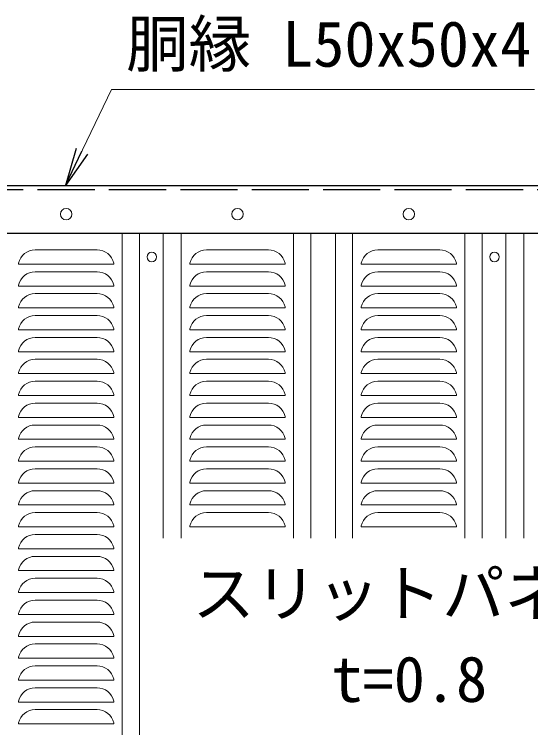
# Model space of a CAD drawing. Units: millimetres, scale not verified. Extents: x -4200 to 4200, y -2970 to 2970.
# Drawn here: x -2515 to -1972, y 1474 to 2223 of the extents above; entities that cross this region are included whole.
import ezdxf
from ezdxf.enums import TextEntityAlignment as Align

# ---------------------------------------------------------------- set-up
doc = ezdxf.new("R2010")
doc.units = ezdxf.units.MM
doc.header["$LTSCALE"] = 10
doc.linetypes.add('DASHED', pattern=[7.5, 6, -1.5])
for name, color, linetype, lineweight in [('0-2_D-STR1', 1, 'Continuous', 25), ('0-3_D-STR3', 3, 'Continuous', 13), ('0-4_D-STR2', 7, 'Continuous', 13), ('0-6_0', 7, 'Continuous', 25), ('0-9_D-STR-TXT', 7, 'Continuous', 13)]:
    doc.layers.add(name, color=color, linetype=linetype, lineweight=lineweight)
doc.styles.add('ＭＳ ゴシック', font='')
doc.styles.get('ＭＳ ゴシック').set_extended_font_data('MS Gothic')

# ---------------------------------------------------------------- blocks, each defined once
blk = doc.blocks.new('_Open')
at = {"layer": '0-6_0'}
blk.add_line((-10, 1.667), (0, 0), dxfattribs=at)
blk.add_lwpolyline([(-10, -1.667), (0, 0), (-10, 0)], dxfattribs=at)

msp = doc.modelspace()

# ---------------------------------------------------------------- linework, layer by layer
at = {"layer": '0-2_D-STR1'}
for p, q in [((-3290.53, 2043.04), (-839.53, 2043.04)), ((-3240.53, 1993.04), (-839.53, 1993.04))]:
    msp.add_line(p, q, dxfattribs=at)
at = {"layer": '0-2_D-STR1', "linetype": 'DASHED'}
msp.add_line((-3240.53, 2039.04), (-839.53, 2039.04), dxfattribs=at)
at = {"layer": '0-3_D-STR3'}
for centre, radius in [((-2460.53, 2013.04), 6), ((-2280.53, 2013.04), 6), ((-2100.53, 2013.04), 6), ((-2370.53, 1968.04), 5), ((-2010.53, 1968.04), 5)]:
    msp.add_circle(centre, radius, dxfattribs=at)
at = {"layer": '0-4_D-STR2'}
for p, q in [((-2401.53, 1993.04), (-2401.53, 333.04)), ((-2383.53, 1993.04), (-2383.53, 333.04)), ((-2358.53, 1993.04), (-2358.53, 1672.61)), ((-2339.53, 1993.04), (-2339.53, 1672.61)), ((-2221.53, 1993.04), (-2221.53, 1672.61)), ((-2203.53, 1993.04), (-2203.53, 1672.61)), ((-2177.53, 1993.04), (-2177.53, 1672.61)), ((-2159.53, 1993.04), (-2159.53, 1672.61)), ((-2041.53, 1993.04), (-2041.53, 1672.61)), ((-2023.53, 1993.04), (-2023.53, 1672.61)), ((-1998.53, 1993.04), (-1998.53, 1672.61)), ((-1979.53, 1993.04), (-1979.53, 1672.61)), ((-2428.08, 1975.54), (-2492.97, 1975.54)), ((-2248.08, 1975.54), (-2312.97, 1975.54)), ((-2068.08, 1975.54), (-2132.97, 1975.54)), ((-2510.53, 1961.54), (-2510.53, 1960.54)), ((-2510.53, 1961.53), (-2510.53, 1960.54)), ((-2410.53, 1960.54), (-2510.53, 1960.54)), ((-2410.53, 1961.54), (-2410.53, 1960.54)), ((-2330.53, 1961.54), (-2330.53, 1960.54)), ((-2330.53, 1960.54), (-2230.53, 1960.54)), ((-2230.53, 1961.54), (-2230.53, 1960.54)), ((-2230.53, 1961.53), (-2230.53, 1960.54)), ((-2150.53, 1961.54), (-2150.53, 1960.54)), ((-2150.53, 1961.53), (-2150.53, 1960.54)), ((-2050.53, 1960.54), (-2150.53, 1960.54)), ((-2050.53, 1961.54), (-2050.53, 1960.54)), ((-2428.08, 1952.54), (-2492.97, 1952.54)), ((-2248.08, 1952.54), (-2312.97, 1952.54)), ((-2068.08, 1952.54), (-2132.97, 1952.54)), ((-2510.53, 1938.54), (-2510.53, 1937.54)), ((-2510.53, 1938.53), (-2510.53, 1937.54)), ((-2410.53, 1937.54), (-2510.53, 1937.54)), ((-2410.53, 1938.54), (-2410.53, 1937.54)), ((-2330.53, 1938.54), (-2330.53, 1937.54)), ((-2330.53, 1937.54), (-2230.53, 1937.54)), ((-2230.53, 1938.54), (-2230.53, 1937.54)), ((-2230.53, 1938.53), (-2230.53, 1937.54)), ((-2150.53, 1938.54), (-2150.53, 1937.54)), ((-2150.53, 1938.53), (-2150.53, 1937.54)), ((-2050.53, 1937.54), (-2150.53, 1937.54)), ((-2050.53, 1938.54), (-2050.53, 1937.54)), ((-2428.08, 1929.54), (-2492.97, 1929.54)), ((-2312.97, 1929.54), (-2248.08, 1929.54)), ((-2068.08, 1929.54), (-2132.97, 1929.54)), ((-2510.53, 1915.54), (-2510.53, 1914.54)), ((-2510.53, 1915.53), (-2510.53, 1914.54)), ((-2410.53, 1914.54), (-2510.53, 1914.54)), ((-2410.53, 1915.54), (-2410.53, 1914.54)), ((-2330.53, 1915.54), (-2330.53, 1914.54)), ((-2330.53, 1914.54), (-2230.53, 1914.54)), ((-2230.53, 1915.54), (-2230.53, 1914.54)), ((-2230.53, 1915.53), (-2230.53, 1914.54)), ((-2150.53, 1915.54), (-2150.53, 1914.54)), ((-2150.53, 1915.53), (-2150.53, 1914.54)), ((-2050.53, 1914.54), (-2150.53, 1914.54)), ((-2050.53, 1915.54), (-2050.53, 1914.54)), ((-2428.08, 1906.54), (-2492.97, 1906.54)), ((-2248.08, 1906.54), (-2312.97, 1906.54)), ((-2068.08, 1906.54), (-2132.97, 1906.54)), ((-2510.53, 1892.54), (-2510.53, 1891.54)), ((-2510.53, 1892.53), (-2510.53, 1891.54)), ((-2410.53, 1891.54), (-2510.53, 1891.54)), ((-2410.53, 1892.54), (-2410.53, 1891.54)), ((-2330.53, 1892.54), (-2330.53, 1891.54)), ((-2330.53, 1891.54), (-2230.53, 1891.54)), ((-2230.53, 1892.54), (-2230.53, 1891.54)), ((-2230.53, 1892.53), (-2230.53, 1891.54)), ((-2150.53, 1892.54), (-2150.53, 1891.54)), ((-2150.53, 1892.53), (-2150.53, 1891.54)), ((-2050.53, 1891.54), (-2150.53, 1891.54)), ((-2050.53, 1892.54), (-2050.53, 1891.54)), ((-2428.08, 1883.54), (-2492.97, 1883.54)), ((-2312.97, 1883.54), (-2248.08, 1883.54)), ((-2068.08, 1883.54), (-2132.97, 1883.54)), ((-2510.53, 1869.54), (-2510.53, 1868.54)), ((-2510.53, 1869.53), (-2510.53, 1868.54)), ((-2410.53, 1868.54), (-2510.53, 1868.54)), ((-2410.53, 1869.54), (-2410.53, 1868.54)), ((-2330.53, 1869.54), (-2330.53, 1868.54)), ((-2330.53, 1868.54), (-2230.53, 1868.54)), ((-2230.53, 1869.54), (-2230.53, 1868.54)), ((-2230.53, 1869.53), (-2230.53, 1868.54)), ((-2150.53, 1869.54), (-2150.53, 1868.54)), ((-2150.53, 1869.53), (-2150.53, 1868.54)), ((-2050.53, 1868.54), (-2150.53, 1868.54)), ((-2050.53, 1869.54), (-2050.53, 1868.54)), ((-2428.08, 1860.54), (-2492.97, 1860.54)), ((-2248.08, 1860.54), (-2312.97, 1860.54)), ((-2068.08, 1860.54), (-2132.97, 1860.54)), ((-2510.53, 1846.54), (-2510.53, 1845.54)), ((-2510.53, 1846.53), (-2510.53, 1845.54)), ((-2410.53, 1845.54), (-2510.53, 1845.54)), ((-2410.53, 1846.54), (-2410.53, 1845.54)), ((-2330.53, 1846.54), (-2330.53, 1845.54)), ((-2330.53, 1845.54), (-2230.53, 1845.54)), ((-2230.53, 1846.54), (-2230.53, 1845.54)), ((-2230.53, 1846.53), (-2230.53, 1845.54)), ((-2150.53, 1846.54), (-2150.53, 1845.54)), ((-2150.53, 1846.53), (-2150.53, 1845.54)), ((-2050.53, 1845.54), (-2150.53, 1845.54)), ((-2050.53, 1846.54), (-2050.53, 1845.54)), ((-2428.08, 1837.54), (-2492.97, 1837.54)), ((-2312.97, 1837.54), (-2248.08, 1837.54)), ((-2068.08, 1837.54), (-2132.97, 1837.54)), ((-2510.53, 1823.54), (-2510.53, 1822.54)), ((-2510.53, 1823.53), (-2510.53, 1822.54)), ((-2410.53, 1822.54), (-2510.53, 1822.54)), ((-2410.53, 1823.54), (-2410.53, 1822.54)), ((-2330.53, 1823.54), (-2330.53, 1822.54)), ((-2330.53, 1822.54), (-2230.53, 1822.54)), ((-2230.53, 1823.54), (-2230.53, 1822.54)), ((-2230.53, 1823.53), (-2230.53, 1822.54)), ((-2150.53, 1823.54), (-2150.53, 1822.54)), ((-2150.53, 1823.53), (-2150.53, 1822.54)), ((-2050.53, 1822.54), (-2150.53, 1822.54)), ((-2050.53, 1823.54), (-2050.53, 1822.54)), ((-2428.08, 1814.54), (-2492.97, 1814.54)), ((-2248.08, 1814.54), (-2312.97, 1814.54)), ((-2068.08, 1814.54), (-2132.97, 1814.54)), ((-2510.53, 1800.54), (-2510.53, 1799.54)), ((-2510.53, 1800.53), (-2510.53, 1799.54)), ((-2410.53, 1799.54), (-2510.53, 1799.54)), ((-2410.53, 1800.54), (-2410.53, 1799.54)), ((-2330.53, 1800.54), (-2330.53, 1799.54)), ((-2330.53, 1799.54), (-2230.53, 1799.54)), ((-2230.53, 1800.54), (-2230.53, 1799.54)), ((-2230.53, 1800.53), (-2230.53, 1799.54)), ((-2150.53, 1800.54), (-2150.53, 1799.54)), ((-2150.53, 1800.53), (-2150.53, 1799.54)), ((-2050.53, 1799.54), (-2150.53, 1799.54)), ((-2050.53, 1800.54), (-2050.53, 1799.54)), ((-2428.08, 1791.54), (-2492.97, 1791.54)), ((-2312.97, 1791.54), (-2248.08, 1791.54)), ((-2068.08, 1791.54), (-2132.97, 1791.54)), ((-2510.53, 1777.54), (-2510.53, 1776.54)), ((-2510.53, 1777.53), (-2510.53, 1776.54)), ((-2410.53, 1776.54), (-2510.53, 1776.54)), ((-2410.53, 1777.54), (-2410.53, 1776.54)), ((-2330.53, 1777.54), (-2330.53, 1776.54)), ((-2330.53, 1776.54), (-2230.53, 1776.54)), ((-2230.53, 1777.54), (-2230.53, 1776.54)), ((-2230.53, 1777.53), (-2230.53, 1776.54)), ((-2150.53, 1777.54), (-2150.53, 1776.54)), ((-2150.53, 1777.53), (-2150.53, 1776.54)), ((-2050.53, 1776.54), (-2150.53, 1776.54)), ((-2050.53, 1777.54), (-2050.53, 1776.54)), ((-2428.08, 1768.54), (-2492.97, 1768.54)), ((-2248.08, 1768.54), (-2312.97, 1768.54)), ((-2068.08, 1768.54), (-2132.97, 1768.54)), ((-2510.53, 1754.54), (-2510.53, 1753.54)), ((-2510.53, 1754.53), (-2510.53, 1753.54)), ((-2410.53, 1754.54), (-2410.53, 1753.54)), ((-2330.53, 1754.54), (-2330.53, 1753.54)), ((-2230.53, 1754.54), (-2230.53, 1753.54)), ((-2230.53, 1754.53), (-2230.53, 1753.54)), ((-2150.53, 1754.54), (-2150.53, 1753.54)), ((-2150.53, 1754.53), (-2150.53, 1753.54)), ((-2050.53, 1754.54), (-2050.53, 1753.54)), ((-2410.53, 1753.54), (-2510.53, 1753.54)), ((-2330.53, 1753.54), (-2230.53, 1753.54)), ((-2050.53, 1753.54), (-2150.53, 1753.54)), ((-2428.08, 1745.54), (-2492.97, 1745.54)), ((-2312.97, 1745.54), (-2248.08, 1745.54)), ((-2068.08, 1745.54), (-2132.97, 1745.54)), ((-2510.53, 1731.54), (-2510.53, 1730.54)), ((-2510.53, 1731.53), (-2510.53, 1730.54)), ((-2410.53, 1731.54), (-2410.53, 1730.54)), ((-2330.53, 1731.54), (-2330.53, 1730.54)), ((-2230.53, 1731.54), (-2230.53, 1730.54)), ((-2230.53, 1731.53), (-2230.53, 1730.54)), ((-2150.53, 1731.54), (-2150.53, 1730.54)), ((-2150.53, 1731.53), (-2150.53, 1730.54)), ((-2050.53, 1731.54), (-2050.53, 1730.54)), ((-2410.53, 1730.54), (-2510.53, 1730.54)), ((-2330.53, 1730.54), (-2230.53, 1730.54)), ((-2050.53, 1730.54), (-2150.53, 1730.54)), ((-2428.08, 1722.54), (-2492.97, 1722.54)), ((-2248.08, 1722.54), (-2312.97, 1722.54)), ((-2068.08, 1722.54), (-2132.97, 1722.54)), ((-2510.53, 1708.54), (-2510.53, 1707.54)), ((-2510.53, 1708.53), (-2510.53, 1707.54)), ((-2410.53, 1707.54), (-2510.53, 1707.54)), ((-2410.53, 1708.54), (-2410.53, 1707.54)), ((-2330.53, 1708.54), (-2330.53, 1707.54)), ((-2330.53, 1707.54), (-2230.53, 1707.54)), ((-2230.53, 1708.54), (-2230.53, 1707.54)), ((-2230.53, 1708.53), (-2230.53, 1707.54)), ((-2150.53, 1708.54), (-2150.53, 1707.54)), ((-2150.53, 1708.53), (-2150.53, 1707.54)), ((-2050.53, 1707.54), (-2150.53, 1707.54)), ((-2050.53, 1708.54), (-2050.53, 1707.54)), ((-2428.08, 1699.54), (-2492.97, 1699.54)), ((-2312.97, 1699.54), (-2248.08, 1699.54)), ((-2068.08, 1699.54), (-2132.97, 1699.54)), ((-2510.53, 1685.54), (-2510.53, 1684.54)), ((-2510.53, 1685.53), (-2510.53, 1684.54)), ((-2410.53, 1684.54), (-2510.53, 1684.54)), ((-2410.53, 1685.54), (-2410.53, 1684.54)), ((-2330.53, 1685.54), (-2330.53, 1684.54)), ((-2330.53, 1684.54), (-2230.53, 1684.54)), ((-2230.53, 1685.54), (-2230.53, 1684.54)), ((-2230.53, 1685.53), (-2230.53, 1684.54)), ((-2150.53, 1685.54), (-2150.53, 1684.54)), ((-2150.53, 1685.53), (-2150.53, 1684.54)), ((-2050.53, 1684.54), (-2150.53, 1684.54)), ((-2050.53, 1685.54), (-2050.53, 1684.54)), ((-2428.08, 1676.54), (-2492.97, 1676.54)), ((-2510.53, 1662.54), (-2510.53, 1661.54)), ((-2510.53, 1662.53), (-2510.53, 1661.54)), ((-2410.53, 1661.54), (-2510.53, 1661.54)), ((-2410.53, 1662.54), (-2410.53, 1661.54)), ((-2428.08, 1653.54), (-2492.97, 1653.54)), ((-2510.53, 1639.54), (-2510.53, 1638.54)), ((-2510.53, 1639.53), (-2510.53, 1638.54)), ((-2410.53, 1638.54), (-2510.53, 1638.54)), ((-2410.53, 1639.54), (-2410.53, 1638.54)), ((-2428.08, 1630.54), (-2492.97, 1630.54)), ((-2510.53, 1616.54), (-2510.53, 1615.54)), ((-2510.53, 1616.53), (-2510.53, 1615.54)), ((-2410.53, 1615.54), (-2510.53, 1615.54)), ((-2410.53, 1616.54), (-2410.53, 1615.54)), ((-2428.08, 1607.54), (-2492.97, 1607.54)), ((-2510.53, 1593.54), (-2510.53, 1592.54)), ((-2510.53, 1593.53), (-2510.53, 1592.54)), ((-2410.53, 1592.54), (-2510.53, 1592.54)), ((-2410.53, 1593.54), (-2410.53, 1592.54)), ((-2428.08, 1584.54), (-2492.97, 1584.54)), ((-2510.53, 1570.54), (-2510.53, 1569.54)), ((-2510.53, 1570.53), (-2510.53, 1569.54)), ((-2410.53, 1569.54), (-2510.53, 1569.54)), ((-2410.53, 1570.54), (-2410.53, 1569.54)), ((-2428.08, 1561.54), (-2492.97, 1561.54)), ((-2510.53, 1547.54), (-2510.53, 1546.54)), ((-2510.53, 1547.53), (-2510.53, 1546.54)), ((-2410.53, 1546.54), (-2510.53, 1546.54)), ((-2410.53, 1547.54), (-2410.53, 1546.54)), ((-2428.08, 1538.54), (-2492.97, 1538.54)), ((-2510.53, 1524.54), (-2510.53, 1523.54)), ((-2510.53, 1524.53), (-2510.53, 1523.54)), ((-2410.53, 1523.54), (-2510.53, 1523.54)), ((-2410.53, 1524.54), (-2410.53, 1523.54)), ((-2428.08, 1515.54), (-2492.97, 1515.54)), ((-2510.53, 1501.54), (-2510.53, 1500.54)), ((-2510.53, 1501.53), (-2510.53, 1500.54)), ((-2410.53, 1500.54), (-2510.53, 1500.54)), ((-2410.53, 1501.54), (-2410.53, 1500.54)), ((-2428.08, 1492.54), (-2492.97, 1492.54)), ((-2510.53, 1478.54), (-2510.53, 1477.54)), ((-2510.53, 1478.53), (-2510.53, 1477.54)), ((-2410.53, 1477.54), (-2510.53, 1477.54)), ((-2410.53, 1478.54), (-2410.53, 1477.54))]:
    msp.add_line(p, q, dxfattribs=at)
for centre, start, end in [((-2492.97, 1957.54), 90, 167.16041), ((-2428.08, 1957.54), 12.83959, 90), ((-2312.97, 1957.54), 90, 167.16041), ((-2248.08, 1957.54), 12.83959, 90), ((-2132.97, 1957.54), 90, 167.16041), ((-2068.08, 1957.54), 12.83959, 90), ((-2492.97, 1934.54), 90, 167.16041), ((-2428.08, 1934.54), 12.83959, 90), ((-2312.97, 1934.54), 90, 167.16041), ((-2248.08, 1934.54), 12.83959, 90), ((-2132.97, 1934.54), 90, 167.16041), ((-2068.08, 1934.54), 12.83959, 90), ((-2492.97, 1911.54), 90, 167.16041), ((-2428.08, 1911.54), 12.83959, 90), ((-2312.97, 1911.54), 90, 167.16041), ((-2248.08, 1911.54), 12.83959, 90), ((-2132.97, 1911.54), 90, 167.16041), ((-2068.08, 1911.54), 12.83959, 90), ((-2492.97, 1888.54), 90, 167.16041), ((-2428.08, 1888.54), 12.83959, 90), ((-2312.97, 1888.54), 90, 167.16041), ((-2248.08, 1888.54), 12.83959, 90), ((-2132.97, 1888.54), 90, 167.16041), ((-2068.08, 1888.54), 12.83959, 90), ((-2492.97, 1865.54), 90, 167.16041), ((-2428.08, 1865.54), 12.83959, 90), ((-2312.97, 1865.54), 90, 167.16041), ((-2248.08, 1865.54), 12.83959, 90), ((-2132.97, 1865.54), 90, 167.16041), ((-2068.08, 1865.54), 12.83959, 90), ((-2492.97, 1842.54), 90, 167.16041), ((-2428.08, 1842.54), 12.83959, 90), ((-2312.97, 1842.54), 90, 167.16041), ((-2248.08, 1842.54), 12.83959, 90), ((-2132.97, 1842.54), 90, 167.16041), ((-2068.08, 1842.54), 12.83959, 90), ((-2492.97, 1819.54), 90, 167.16041), ((-2428.08, 1819.54), 12.83959, 90), ((-2312.97, 1819.54), 90, 167.16041), ((-2248.08, 1819.54), 12.83959, 90), ((-2132.97, 1819.54), 90, 167.16041), ((-2068.08, 1819.54), 12.83959, 90), ((-2492.97, 1796.54), 90, 167.16041), ((-2428.08, 1796.54), 12.83959, 90), ((-2312.97, 1796.54), 90, 167.16041), ((-2248.08, 1796.54), 12.83959, 90), ((-2132.97, 1796.54), 90, 167.16041), ((-2068.08, 1796.54), 12.83959, 90), ((-2492.97, 1773.54), 90, 167.16041), ((-2428.08, 1773.54), 12.83959, 90), ((-2312.97, 1773.54), 90, 167.16041), ((-2248.08, 1773.54), 12.83959, 90), ((-2132.97, 1773.54), 90, 167.16041), ((-2068.08, 1773.54), 12.83959, 90), ((-2492.97, 1750.54), 90, 167.16041), ((-2428.08, 1750.54), 12.83959, 90), ((-2312.97, 1750.54), 90, 167.16041), ((-2248.08, 1750.54), 12.83959, 90), ((-2132.97, 1750.54), 90, 167.16041), ((-2068.08, 1750.54), 12.83959, 90), ((-2492.97, 1727.54), 90, 167.16041), ((-2428.08, 1727.54), 12.83959, 90), ((-2312.97, 1727.54), 90, 167.16041), ((-2248.08, 1727.54), 12.83959, 90), ((-2132.97, 1727.54), 90, 167.16041), ((-2068.08, 1727.54), 12.83959, 90), ((-2492.97, 1704.54), 90, 167.16041), ((-2428.08, 1704.54), 12.83959, 90), ((-2312.97, 1704.54), 90, 167.16041), ((-2248.08, 1704.54), 12.83959, 90), ((-2132.97, 1704.54), 90, 167.16041), ((-2068.08, 1704.54), 12.83959, 90), ((-2492.97, 1681.54), 90, 167.16041), ((-2428.08, 1681.54), 12.83959, 90), ((-2312.97, 1681.54), 90, 167.16041), ((-2248.08, 1681.54), 12.83959, 90), ((-2132.97, 1681.54), 90, 167.16041), ((-2068.08, 1681.54), 12.83959, 90), ((-2492.97, 1658.54), 90, 167.16041), ((-2428.08, 1658.54), 12.83959, 90), ((-2492.97, 1635.54), 90, 167.16041), ((-2428.08, 1635.54), 12.83959, 90), ((-2492.97, 1612.54), 90, 167.16041), ((-2428.08, 1612.54), 12.83959, 90), ((-2492.97, 1589.54), 90, 167.16041), ((-2428.08, 1589.54), 12.83959, 90), ((-2492.97, 1566.54), 90, 167.16041), ((-2428.08, 1566.54), 12.83959, 90), ((-2492.97, 1543.54), 90, 167.16041), ((-2428.08, 1543.54), 12.83959, 90), ((-2492.97, 1520.54), 90, 167.16041), ((-2428.08, 1520.54), 12.83959, 90), ((-2492.97, 1497.54), 90, 167.16041), ((-2428.08, 1497.54), 12.83959, 90), ((-2492.97, 1474.54), 90, 167.16041), ((-2428.08, 1474.54), 12.83959, 90)]:
    msp.add_arc(centre, 18, start, end, dxfattribs=at)
at = {"layer": '0-9_D-STR-TXT'}
msp.add_lwpolyline([(-1968.34, 2144.08), (-2412.72, 2144.08), (-2460.43, 2044.84)], dxfattribs=at)

# ---------------------------------------------------------------- block references
at = {"layer": '0-9_D-STR-TXT', "xscale": 4, "yscale": 4, "rotation": 244.3207}
msp.add_blockref('_Open', (-2461.3, 2043.04), dxfattribs=at)

# ---------------------------------------------------------------- texts
at = {"layer": '0-9_D-STR-TXT', "style": 'ＭＳ ゴシック'}
for s, p in [('胴縁 L50x50x4', (-2397.52, 2153.49)), ('スリットパネル', (-2327.94, 1576.22)), ('t=0.8', (-2181.74, 1486.22))]:
    msp.add_text(s, height=48.09, dxfattribs=at).set_placement(p, align=Align.BOTTOM_LEFT)

doc.saveas('drawing.dxf')
